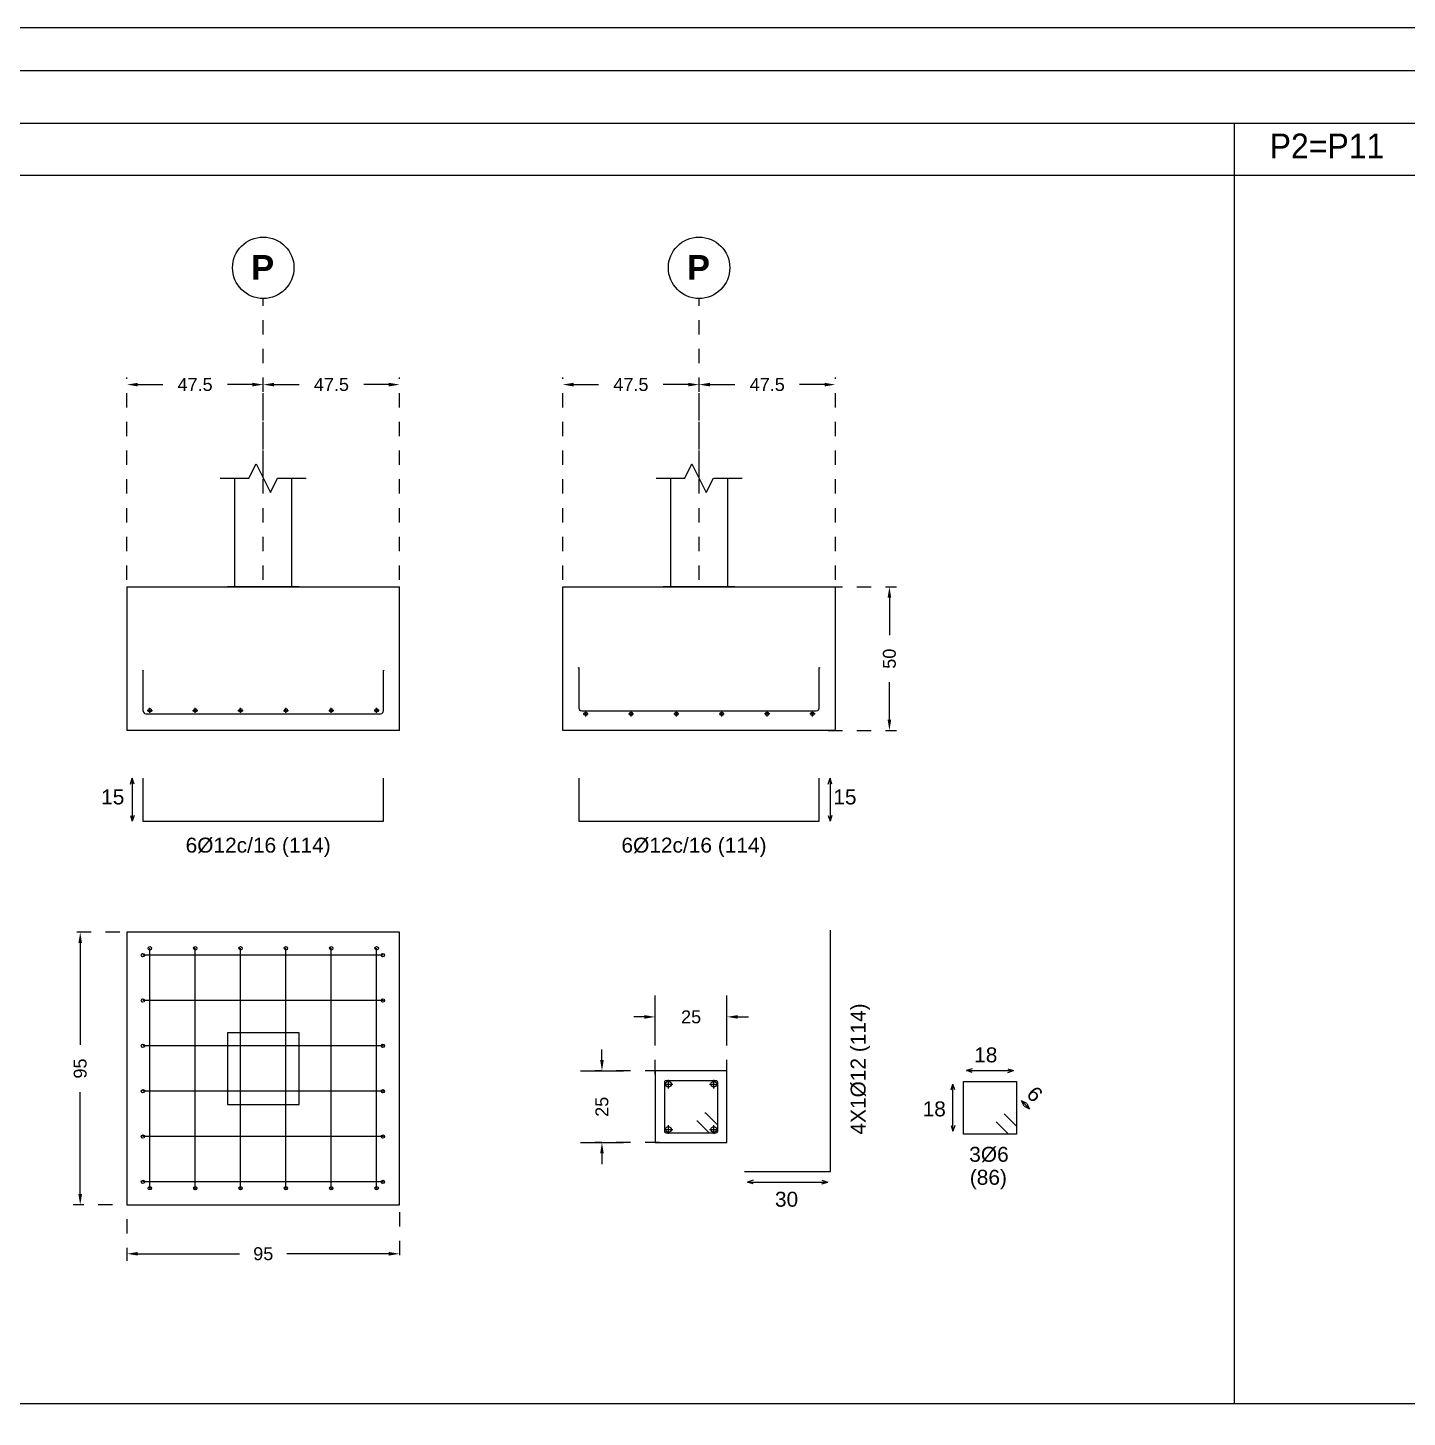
# Model space of a CAD drawing. Extents: x 2455 to 9764, y -806 to 181.
# Drawn here: x 4795.56 to 4805.17, y -488.29 to -478.61 of the extents above; entities that cross this region are included whole.
import ezdxf
from ezdxf.enums import TextEntityAlignment as Align

# ---------------------------------------------------------------- set-up
doc = ezdxf.new("R2010")
doc.units = 0
doc.header["$LTSCALE"] = 0.2
doc.header["$MEASUREMENT"] = 0
doc.linetypes.add('CYPE_PUNTO', pattern=[0.075, 0, -0.075])
doc.linetypes.add('PUNTOS2', pattern=[0.125, 0, -0.125])
for name, color, linetype in [('01_borde', 4, 'CONTINUOUS'), ('01_cajetín', 7, 'CONTINUOUS'), ('01_cotas', 4, 'CONTINUOUS'), ('01_MONO inst', 254, 'CONTINUOUS'), ('CIM_COTAS', 2, 'CONTINUOUS'), ('CIM_DIB_ARMADOS', 4, 'CONTINUOUS'), ('CIM_GEOMETRIA', 2, 'CONTINUOUS'), ('CYPECABECERA', 2, 'CONTINUOUS'), ('WL', 7, 'CONTINUOUS')]:
    doc.layers.add(name, color=color, linetype=linetype)
doc.layers.add('01_cartela', color=6, linetype='CONTINUOUS', plot=False)
doc.styles.add('Estilo1', font='swissel.ttf')
doc.styles.add('NIEVES2', font='sanss___.ttf')
doc.styles.add('NIEVES3', font='swisseb.ttf')
doc.styles.add('ROMANS', font='romans')
doc.dimstyles.new('DECIMAL-50', dxfattribs={"dimtxt": 0.08, "dimasz": 0.15, "dimexe": 0.05, "dimexo": 0.05, "dimgap": 0.09, "dimtad": 0, "dimzin": 0, "dimdsep": 46, "dimtxsty": 'ROMANS', "dimblk": 'DOTSMALL', "dimcen": 0.09, "dimclrt": 7, "dimadec": 0, "dimazin": 0, "dimtfac": 1.38, "dimtix": 1, "dimtofl": 0, "dimtmove": 2, "dimatfit": 3, "dimldrblk": 'OBLIQUE', "dimfxl": 1, "dimtolj": 1, "dimtzin": 0, "dimarcsym": 0})

# ---------------------------------------------------------------- blocks, each defined once
blk = doc.blocks.new('*D805')
at = {"layer": '01_cotas', "color": 0, "linetype": 'PUNTOS2', "lineweight": -2, "transparency": 16777216}
for p, q in [((4796.1999, -484.9143), (4795.8745, -484.9143)), ((4796.1499, -486.8143), (4795.8745, -486.8143))]:
    blk.add_line(p, q, dxfattribs=at)
at = {"layer": '01_cotas', "color": 0, "lineweight": -2, "transparency": 16777216}
for p, q in [((4795.9245, -484.9893), (4795.9245, -485.6992)), ((4795.9245, -486.7393), (4795.9245, -486.0294))]:
    blk.add_line(p, q, dxfattribs=at)
at = {"layer": '01_cotas', "color": 0, "transparency": 16777216}
for points in [[(4795.912, -484.9893), (4795.937, -484.9893), (4795.9245, -484.9143)], [(4795.912, -486.7393), (4795.937, -486.7393), (4795.9245, -486.8143)]]:
    blk.add_solid(points, dxfattribs=at)
at = {"layer": '01_cotas', "color": 5, "transparency": 16777216, "insert": (4795.9245, -485.8643), "char_height": 0.09, "attachment_point": 5, "rotation": 90, "style": 'Estilo1'}
blk.add_mtext('\\A1;95', dxfattribs=at)
blk = doc.blocks.new('*D806')
at = {"layer": '01_cotas', "color": 0, "linetype": 'PUNTOS2', "lineweight": -2, "transparency": 16777216}
for p, q in [((4796.2499, -486.9143), (4796.2499, -487.2048)), ((4798.1499, -486.8643), (4798.1499, -487.2048))]:
    blk.add_line(p, q, dxfattribs=at)
at = {"layer": '01_cotas', "color": 0, "lineweight": -2, "transparency": 16777216}
for p, q in [((4796.3249, -487.1548), (4797.0348, -487.1548)), ((4798.0749, -487.1548), (4797.365, -487.1548))]:
    blk.add_line(p, q, dxfattribs=at)
at = {"layer": '01_cotas', "color": 0, "transparency": 16777216}
for points in [[(4796.3249, -487.1423), (4796.3249, -487.1673), (4796.2499, -487.1548)], [(4798.0749, -487.1423), (4798.0749, -487.1673), (4798.1499, -487.1548)]]:
    blk.add_solid(points, dxfattribs=at)
at = {"layer": '01_cotas', "color": 5, "transparency": 16777216, "insert": (4797.1999, -487.1548), "char_height": 0.09, "width": 0.009147, "attachment_point": 5, "style": 'Estilo1'}
blk.add_mtext('\\A1;95', dxfattribs=at)
blk = doc.blocks.new('*D807')
at = {"layer": '01_cotas', "color": 0, "linetype": 'PUNTOS2', "lineweight": -2, "transparency": 16777216}
for p, q in [((4799.9315, -485.9045), (4799.9315, -485.4545)), ((4800.4315, -485.9045), (4800.4315, -485.4545))]:
    blk.add_line(p, q, dxfattribs=at)
at = {"layer": '01_cotas', "color": 0, "lineweight": -2, "transparency": 16777216}
for p, q in [((4799.8565, -485.5045), (4799.7815, -485.5045)), ((4800.5065, -485.5045), (4800.5815, -485.5045))]:
    blk.add_line(p, q, dxfattribs=at)
at = {"layer": '01_cotas', "color": 0, "transparency": 16777216}
for points in [[(4799.8565, -485.492), (4799.8565, -485.517), (4799.9315, -485.5045)], [(4800.5065, -485.492), (4800.5065, -485.517), (4800.4315, -485.5045)]]:
    blk.add_solid(points, dxfattribs=at)
at = {"layer": '01_cotas', "color": 5, "transparency": 16777216, "insert": (4800.1815, -485.5045), "char_height": 0.09, "attachment_point": 5, "style": 'Estilo1'}
blk.add_mtext('\\A1;25', dxfattribs=at)
blk = doc.blocks.new('*D808')
at = {"layer": '01_cotas', "color": 0, "lineweight": -2, "transparency": 16777216}
for p, q in [((4799.5602, -485.8055), (4799.5602, -485.7305)), ((4799.5602, -486.4555), (4799.5602, -486.5305))]:
    blk.add_line(p, q, dxfattribs=at)
at = {"layer": '01_cotas', "color": 0, "linetype": 'PUNTOS2', "lineweight": -2, "transparency": 16777216}
for p, q in [((4799.9602, -485.8805), (4799.5102, -485.8805)), ((4799.9602, -486.3805), (4799.5102, -486.3805))]:
    blk.add_line(p, q, dxfattribs=at)
at = {"layer": '01_cotas', "color": 0, "transparency": 16777216}
for points in [[(4799.5477, -485.8055), (4799.5727, -485.8055), (4799.5602, -485.8805)], [(4799.5477, -486.4555), (4799.5727, -486.4555), (4799.5602, -486.3805)]]:
    blk.add_solid(points, dxfattribs=at)
at = {"layer": '01_cotas', "color": 5, "transparency": 16777216, "insert": (4799.5602, -486.1305), "char_height": 0.09, "attachment_point": 5, "rotation": 90, "style": 'Estilo1'}
blk.add_mtext('\\A1;25', dxfattribs=at)
blk = doc.blocks.new('*D809')
at = {"layer": '01_cotas', "color": 0, "linetype": 'PUNTOS2', "lineweight": -2, "transparency": 16777216}
for p, q in [((4801.1369, -482.5087), (4801.6133, -482.5087)), ((4801.1369, -483.5087), (4801.6133, -483.5087))]:
    blk.add_line(p, q, dxfattribs=at)
at = {"layer": '01_cotas', "color": 0, "lineweight": -2, "transparency": 16777216}
for p, q in [((4801.5633, -482.5837), (4801.5633, -482.8441)), ((4801.5633, -483.4337), (4801.5633, -483.1732))]:
    blk.add_line(p, q, dxfattribs=at)
at = {"layer": '01_cotas', "color": 0, "transparency": 16777216}
for points in [[(4801.5508, -482.5837), (4801.5758, -482.5837), (4801.5633, -482.5087)], [(4801.5508, -483.4337), (4801.5758, -483.4337), (4801.5633, -483.5087)]]:
    blk.add_solid(points, dxfattribs=at)
at = {"layer": '01_cotas', "color": 5, "transparency": 16777216, "insert": (4801.5633, -483.0087), "char_height": 0.09, "attachment_point": 5, "rotation": 90, "style": 'Estilo1'}
blk.add_mtext('\\A1;50', dxfattribs=at)
blk = doc.blocks.new('*D810')
at = {"layer": '01_cotas', "color": 0, "linetype": 'PUNTOS2', "lineweight": -2, "transparency": 16777216}
for p, q in [((4796.2499, -482.4587), (4796.2499, -481.0489)), ((4797.1999, -482.4587), (4797.1999, -481.0489))]:
    blk.add_line(p, q, dxfattribs=at)
at = {"layer": '01_cotas', "color": 0, "lineweight": -2, "transparency": 16777216}
for p, q in [((4796.3249, -481.0989), (4796.4992, -481.0989)), ((4797.1249, -481.0989), (4796.9505, -481.0989))]:
    blk.add_line(p, q, dxfattribs=at)
at = {"layer": '01_cotas', "color": 0, "transparency": 16777216}
for points in [[(4796.3249, -481.0864), (4796.3249, -481.1114), (4796.2499, -481.0989)], [(4797.1249, -481.0864), (4797.1249, -481.1114), (4797.1999, -481.0989)]]:
    blk.add_solid(points, dxfattribs=at)
at = {"layer": '01_cotas', "color": 5, "transparency": 16777216, "insert": (4796.7249, -481.0989), "char_height": 0.09, "attachment_point": 5, "style": 'Estilo1'}
blk.add_mtext('\\A1;47.5', dxfattribs=at)
blk = doc.blocks.new('*D811')
at = {"layer": '01_cotas', "color": 0, "linetype": 'PUNTOS2', "lineweight": -2, "transparency": 16777216}
for p, q in [((4797.1999, -482.4587), (4797.1999, -481.0489)), ((4798.1499, -482.4587), (4798.1499, -481.0489))]:
    blk.add_line(p, q, dxfattribs=at)
at = {"layer": '01_cotas', "color": 0, "lineweight": -2, "transparency": 16777216}
for p, q in [((4797.2749, -481.0989), (4797.4492, -481.0989)), ((4798.0749, -481.0989), (4797.9005, -481.0989))]:
    blk.add_line(p, q, dxfattribs=at)
at = {"layer": '01_cotas', "color": 0, "transparency": 16777216}
for points in [[(4797.2749, -481.0864), (4797.2749, -481.1114), (4797.1999, -481.0989)], [(4798.0749, -481.0864), (4798.0749, -481.1114), (4798.1499, -481.0989)]]:
    blk.add_solid(points, dxfattribs=at)
at = {"layer": '01_cotas', "color": 5, "transparency": 16777216, "insert": (4797.6749, -481.0989), "char_height": 0.09, "attachment_point": 5, "style": 'Estilo1'}
blk.add_mtext('\\A1;47.5', dxfattribs=at)
blk = doc.blocks.new('*D812')
at = {"layer": '01_cotas', "color": 0, "linetype": 'PUNTOS2', "lineweight": -2, "transparency": 16777216}
for p, q in [((4799.2869, -482.4587), (4799.2869, -481.0489)), ((4800.2369, -482.4587), (4800.2369, -481.0489))]:
    blk.add_line(p, q, dxfattribs=at)
at = {"layer": '01_cotas', "color": 0, "lineweight": -2, "transparency": 16777216}
for p, q in [((4799.3619, -481.0989), (4799.5362, -481.0989)), ((4800.1619, -481.0989), (4799.9875, -481.0989))]:
    blk.add_line(p, q, dxfattribs=at)
at = {"layer": '01_cotas', "color": 0, "transparency": 16777216}
for points in [[(4799.3619, -481.0864), (4799.3619, -481.1114), (4799.2869, -481.0989)], [(4800.1619, -481.0864), (4800.1619, -481.1114), (4800.2369, -481.0989)]]:
    blk.add_solid(points, dxfattribs=at)
at = {"layer": '01_cotas', "color": 5, "transparency": 16777216, "insert": (4799.7619, -481.0989), "char_height": 0.09, "attachment_point": 5, "style": 'Estilo1'}
blk.add_mtext('\\A1;47.5', dxfattribs=at)
blk = doc.blocks.new('*D813')
at = {"layer": '01_cotas', "color": 0, "linetype": 'PUNTOS2', "lineweight": -2, "transparency": 16777216}
for p, q in [((4800.2369, -482.4587), (4800.2369, -481.0489)), ((4801.1869, -482.4587), (4801.1869, -481.0489))]:
    blk.add_line(p, q, dxfattribs=at)
at = {"layer": '01_cotas', "color": 0, "lineweight": -2, "transparency": 16777216}
for p, q in [((4800.3119, -481.0989), (4800.4862, -481.0989)), ((4801.1119, -481.0989), (4800.9375, -481.0989))]:
    blk.add_line(p, q, dxfattribs=at)
at = {"layer": '01_cotas', "color": 0, "transparency": 16777216}
for points in [[(4800.3119, -481.0864), (4800.3119, -481.1114), (4800.2369, -481.0989)], [(4801.1119, -481.0864), (4801.1119, -481.1114), (4801.1869, -481.0989)]]:
    blk.add_solid(points, dxfattribs=at)
at = {"layer": '01_cotas', "color": 5, "transparency": 16777216, "insert": (4800.7119, -481.0989), "char_height": 0.09, "attachment_point": 5, "style": 'Estilo1'}
blk.add_mtext('\\A1;47.5', dxfattribs=at)

msp = doc.modelspace()

# ---------------------------------------------------------------- hatches: boundary and pattern name
at = {"layer": 'CIM_DIB_ARMADOS'}
h = msp.add_hatch(color=256, dxfattribs=at)
edge = h.paths.add_edge_path()
edge.add_arc((4799.3989, -483.0727), 0.0016, 0, 360)
h = msp.add_hatch(color=256, dxfattribs=at)
edge = h.paths.add_edge_path()
edge.add_arc((4801.0749, -483.0727), 0.0016, 0, 360)
h = msp.add_hatch(color=256, dxfattribs=at)
edge = h.paths.add_edge_path()
edge.add_arc((4796.3619, -483.0927), 0.0016, 0, 360)
h = msp.add_hatch(color=256, dxfattribs=at)
edge = h.paths.add_edge_path()
edge.add_arc((4798.0379, -483.0927), 0.0016, 0, 360)
h = msp.add_hatch(color=256, dxfattribs=at)
edge = h.paths.add_edge_path()
edge.add_arc((4798.0339, -485.0743), 0.0016, 0, 360)
h = msp.add_hatch(color=256, dxfattribs=at)
edge = h.paths.add_edge_path()
edge.add_arc((4798.0339, -485.3903), 0.0016, 0, 360)
h = msp.add_hatch(color=256, dxfattribs=at)
edge = h.paths.add_edge_path()
edge.add_arc((4798.0339, -485.7063), 0.0016, 0, 360)
h = msp.add_hatch(color=256, dxfattribs=at)
edge = h.paths.add_edge_path()
edge.add_arc((4798.0339, -486.0223), 0.0016, 0, 360)
h = msp.add_hatch(color=256, dxfattribs=at)
edge = h.paths.add_edge_path()
edge.add_arc((4800.2806, -486.1737), 0.0016, 0, 360)
h = msp.add_hatch(color=256, dxfattribs=at)
edge = h.paths.add_edge_path()
edge.add_arc((4800.2246, -486.2297), 0.0016, 0, 360)
h = msp.add_hatch(color=256, dxfattribs=at)
edge = h.paths.add_edge_path()
edge.add_arc((4798.0339, -486.3383), 0.0016, 0, 360)
h = msp.add_hatch(color=256, dxfattribs=at)
edge = h.paths.add_edge_path()
edge.add_arc((4798.0339, -486.6543), 0.0016, 0, 360)
h = msp.add_hatch(color=256, dxfattribs=at)
edge = h.paths.add_edge_path()
edge.add_arc((4796.4099, -486.6983), 0.0016, 0, 360)
h = msp.add_hatch(color=256, dxfattribs=at)
edge = h.paths.add_edge_path()
edge.add_arc((4796.7259, -486.6983), 0.0016, 0, 360)
h = msp.add_hatch(color=256, dxfattribs=at)
edge = h.paths.add_edge_path()
edge.add_arc((4797.0419, -486.6983), 0.0016, 0, 360)
h = msp.add_hatch(color=256, dxfattribs=at)
edge = h.paths.add_edge_path()
edge.add_arc((4797.3579, -486.6983), 0.0016, 0, 360)
h = msp.add_hatch(color=256, dxfattribs=at)
edge = h.paths.add_edge_path()
edge.add_arc((4797.6739, -486.6983), 0.0016, 0, 360)
h = msp.add_hatch(color=256, dxfattribs=at)
edge = h.paths.add_edge_path()
edge.add_arc((4797.9899, -486.6983), 0.0016, 0, 360)

# ---------------------------------------------------------------- linework, layer by layer
at = {"layer": '01_cartela', "color": 3}
msp.add_lwpolyline([(4783.1682, -478.6127), (4783.1682, -500.1478), (4813.8062, -500.1478), (4813.8062, -478.6127)], close=True, dxfattribs=at)
at = {"layer": '01_cotas', "color": 4}
for p, q in [((4799.9315, -485.6545), (4799.9315, -485.3545)), ((4799.4102, -486.3805), (4799.7102, -486.3805))]:
    msp.add_line(p, q, dxfattribs=at)
at = {"layer": '01_cotas'}
for p, q in [((4800.4315, -485.6545), (4800.4315, -485.3545)), ((4799.4102, -485.8805), (4799.7102, -485.8805))]:
    msp.add_line(p, q, dxfattribs=at)
at = {"layer": '01_MONO inst', "color": 5}
for p, q in [((4783.4682, -479.2767), (4813.5062, -479.2767)), ((4803.9651, -479.2767), (4803.9651, -488.1987)), ((4783.4682, -479.6407), (4813.5062, -479.6407))]:
    msp.add_line(p, q, dxfattribs=at)
at = {"layer": 'CIM_COTAS', "linetype": 'CYPE_PUNTO'}
for p, q in [((4797.1999, -481.7499), (4797.1999, -480.4989)), ((4800.2369, -481.7499), (4800.2369, -480.4989))]:
    msp.add_line(p, q, dxfattribs=at)
at = {"layer": 'CIM_COTAS'}
for p, q in [((4796.2744, -483.8819), (4796.2869, -483.8419)), ((4796.2994, -483.8819), (4796.2869, -483.8419)), ((4796.2869, -483.8419), (4796.2869, -484.1415)), ((4801.1374, -483.8819), (4801.1499, -483.8419)), ((4801.1624, -483.8819), (4801.1499, -483.8419)), ((4801.1499, -483.8419), (4801.1499, -484.1415)), ((4796.2744, -484.1015), (4796.2869, -484.1415)), ((4796.2994, -484.1015), (4796.2869, -484.1415)), ((4801.1374, -484.1015), (4801.1499, -484.1415)), ((4801.1624, -484.1015), (4801.1499, -484.1415)), ((4802.1407, -485.866), (4802.1007, -485.8785)), ((4802.1407, -485.891), (4802.1007, -485.8785)), ((4802.1007, -485.8785), (4802.4283, -485.8785)), ((4802.3883, -485.866), (4802.4283, -485.8785)), ((4802.3883, -485.891), (4802.4283, -485.8785)), ((4801.993, -486.0137), (4802.0055, -485.9737)), ((4802.018, -486.0137), (4802.0055, -485.9737)), ((4802.0055, -486.3013), (4802.0055, -485.9737)), ((4802.5034, -486.126), (4802.484, -486.0889)), ((4802.5211, -486.1083), (4802.484, -486.0889)), ((4802.484, -486.0889), (4802.5402, -486.1452)), ((4802.5031, -486.1257), (4802.5402, -486.1452)), ((4802.5208, -486.108), (4802.5402, -486.1452)), ((4801.993, -486.2613), (4802.0055, -486.3013)), ((4802.018, -486.2613), (4802.0055, -486.3013)), ((4800.6137, -486.643), (4800.5737, -486.6555)), ((4800.6137, -486.668), (4800.5737, -486.6555)), ((4800.5737, -486.6555), (4801.1333, -486.6555)), ((4801.0933, -486.643), (4801.1333, -486.6555)), ((4801.0933, -486.668), (4801.1333, -486.6555))]:
    msp.add_line(p, q, dxfattribs=at)
at = {"layer": 'CIM_DIB_ARMADOS'}
for p, q in [((4796.4099, -483.3867), (4796.4099, -483.3507)), ((4796.7259, -483.3867), (4796.7259, -483.3507)), ((4797.0419, -483.3867), (4797.0419, -483.3507)), ((4797.3579, -483.3867), (4797.3579, -483.3507)), ((4797.6739, -483.3867), (4797.6739, -483.3507)), ((4797.9899, -483.3867), (4797.9899, -483.3507)), ((4796.3919, -483.3687), (4796.4279, -483.3687)), ((4796.7079, -483.3687), (4796.7439, -483.3687)), ((4797.0239, -483.3687), (4797.0599, -483.3687)), ((4797.3399, -483.3687), (4797.3759, -483.3687)), ((4797.6559, -483.3687), (4797.6919, -483.3687)), ((4798.0079, -483.3687), (4797.9719, -483.3687)), ((4799.4289, -483.3927), (4799.4649, -483.3927)), ((4799.4469, -483.4107), (4799.4469, -483.3747)), ((4799.7449, -483.3927), (4799.7809, -483.3927)), ((4799.7629, -483.4107), (4799.7629, -483.3747)), ((4800.0609, -483.3927), (4800.0969, -483.3927)), ((4800.0789, -483.4107), (4800.0789, -483.3747)), ((4800.3769, -483.3927), (4800.4129, -483.3927)), ((4800.3949, -483.4107), (4800.3949, -483.3747)), ((4800.7289, -483.3927), (4800.6929, -483.3927)), ((4800.7109, -483.4107), (4800.7109, -483.3747)), ((4801.0449, -483.3927), (4801.0089, -483.3927)), ((4801.0269, -483.4107), (4801.0269, -483.3747)), ((4799.9935, -485.9725), (4800.0535, -485.9725)), ((4799.9935, -485.9725), (4800.0535, -485.9725)), ((4800.0235, -486.0025), (4800.0235, -485.9425)), ((4800.0235, -486.0025), (4800.0235, -485.9425)), ((4800.3095, -485.9725), (4800.3695, -485.9725)), ((4800.3095, -485.9725), (4800.3695, -485.9725)), ((4800.3395, -486.0025), (4800.3395, -485.9425)), ((4800.3395, -486.0025), (4800.3395, -485.9425)), ((4800.0235, -486.3185), (4800.0235, -486.2585)), ((4800.0235, -486.3185), (4800.0235, -486.2585)), ((4800.3395, -486.3185), (4800.3395, -486.2585)), ((4800.3395, -486.3185), (4800.3395, -486.2585)), ((4799.9935, -486.2885), (4800.0535, -486.2885)), ((4799.9935, -486.2885), (4800.0535, -486.2885)), ((4800.3095, -486.2885), (4800.3695, -486.2885)), ((4800.3095, -486.2885), (4800.3695, -486.2885))]:
    msp.add_line(p, q, dxfattribs=at)
for points in [[(4799.3989, -483.0727), (4799.3989, -483.3507), (4799.4018, -483.3617), (4799.4099, -483.3697), (4799.4209, -483.3727), (4801.0529, -483.3727), (4801.0639, -483.3697), (4801.0719, -483.3617), (4801.0749, -483.3507), (4801.0749, -483.0727)], [(4796.3619, -483.0927), (4796.3619, -483.3707), (4796.3648, -483.3817), (4796.3729, -483.3897), (4796.3839, -483.3927), (4798.0159, -483.3927), (4798.0269, -483.3897), (4798.0349, -483.3817), (4798.0379, -483.3707), (4798.0379, -483.0927)], [(4796.3619, -483.8417), (4796.3619, -484.1417), (4798.0379, -484.1417), (4798.0379, -483.8417)], [(4799.3989, -483.8417), (4799.3989, -484.1417), (4801.0749, -484.1417), (4801.0749, -483.8417)], [(4800.5535, -486.5805), (4801.1535, -486.5805), (4801.1535, -484.9005)], [(4798.0339, -485.0743), (4798.0315, -485.0743), (4798.0249, -485.0743), (4798.0159, -485.0743), (4796.3899, -485.0743), (4796.3709, -485.0743), (4796.3643, -485.0743), (4796.3619, -485.0743)], [(4796.4099, -486.6983), (4796.4099, -486.6959), (4796.4099, -486.6893), (4796.4099, -486.6803), (4796.4099, -485.0543), (4796.4099, -485.0353), (4796.4099, -485.0287), (4796.4099, -485.0263)], [(4796.7259, -486.6983), (4796.7259, -486.6959), (4796.7259, -486.6893), (4796.7259, -486.6803), (4796.7259, -485.0543), (4796.7259, -485.0353), (4796.7259, -485.0287), (4796.7259, -485.0263)], [(4797.0419, -486.6983), (4797.0419, -486.6959), (4797.0419, -486.6893), (4797.0419, -486.6803), (4797.0419, -485.0543), (4797.0419, -485.0353), (4797.0419, -485.0287), (4797.0419, -485.0263)], [(4797.3579, -486.6983), (4797.3579, -486.6959), (4797.3579, -486.6893), (4797.3579, -486.6803), (4797.3579, -485.0543), (4797.3579, -485.0353), (4797.3579, -485.0287), (4797.3579, -485.0263)], [(4797.6739, -486.6983), (4797.6739, -486.6959), (4797.6739, -486.6893), (4797.6739, -486.6803), (4797.6739, -485.0543), (4797.6739, -485.0353), (4797.6739, -485.0287), (4797.6739, -485.0263)], [(4797.9899, -486.6983), (4797.9899, -486.6959), (4797.9899, -486.6893), (4797.9899, -486.6803), (4797.9899, -485.0543), (4797.9899, -485.0353), (4797.9899, -485.0287), (4797.9899, -485.0263)], [(4798.0339, -485.3903), (4798.0315, -485.3903), (4798.0249, -485.3903), (4798.0159, -485.3903), (4796.3899, -485.3903), (4796.3709, -485.3903), (4796.3643, -485.3903), (4796.3619, -485.3903)], [(4798.0339, -485.7063), (4798.0315, -485.7063), (4798.0249, -485.7063), (4798.0159, -485.7063), (4796.3899, -485.7063), (4796.3709, -485.7063), (4796.3643, -485.7063), (4796.3619, -485.7063)], [(4800.2806, -486.1737), (4800.3619, -486.255), (4800.3645, -486.2589), (4800.3655, -486.2635), (4800.3655, -486.3025), (4800.3639, -486.3085), (4800.3595, -486.3129), (4800.3535, -486.3145), (4800.0095, -486.3145), (4800.0035, -486.3129), (4799.9991, -486.3085), (4799.9975, -486.3025), (4799.9975, -485.9585), (4799.9991, -485.9525), (4800.0035, -485.9481), (4800.0095, -485.9465), (4800.3535, -485.9465), (4800.3595, -485.9481), (4800.3639, -485.9525), (4800.3655, -485.9585), (4800.3655, -486.3025), (4800.3639, -486.3085), (4800.3595, -486.3129), (4800.3535, -486.3145), (4800.3144, -486.3145), (4800.3098, -486.3136), (4800.306, -486.311), (4800.2246, -486.2297)], [(4802.3636, -486.1807), (4802.4485, -486.2655), (4802.4485, -486.3215), (4802.0805, -486.3215), (4802.0805, -485.9535), (4802.4485, -485.9535), (4802.4485, -486.3215), (4802.3925, -486.3215), (4802.3076, -486.2367)], [(4798.0339, -486.0223), (4798.0315, -486.0223), (4798.0249, -486.0223), (4798.0159, -486.0223), (4796.3899, -486.0223), (4796.3709, -486.0223), (4796.3643, -486.0223), (4796.3619, -486.0223)], [(4798.0339, -486.3383), (4798.0315, -486.3383), (4798.0249, -486.3383), (4798.0159, -486.3383), (4796.3899, -486.3383), (4796.3709, -486.3383), (4796.3643, -486.3383), (4796.3619, -486.3383)], [(4798.0339, -486.6543), (4798.0315, -486.6543), (4798.0249, -486.6543), (4798.0159, -486.6543), (4796.3899, -486.6543), (4796.3709, -486.6543), (4796.3643, -486.6543), (4796.3619, -486.6543)]]:
    msp.add_lwpolyline(points, dxfattribs=at)
for centre, radius in [((4799.3989, -483.0727), 0.0016), ((4801.0749, -483.0727), 0.0016), ((4796.3619, -483.0927), 0.0016), ((4798.0379, -483.0927), 0.0016), ((4796.4099, -483.3687), 0.012), ((4796.7259, -483.3687), 0.012), ((4797.0419, -483.3687), 0.012), ((4797.3579, -483.3687), 0.012), ((4797.6739, -483.3687), 0.012), ((4797.9899, -483.3687), 0.012), ((4799.4469, -483.3927), 0.012), ((4799.7629, -483.3927), 0.012), ((4800.0789, -483.3927), 0.012), ((4800.3949, -483.3927), 0.012), ((4800.7109, -483.3927), 0.012), ((4801.0269, -483.3927), 0.012), ((4796.3619, -485.0743), 0.012), ((4796.4099, -485.0263), 0.012), ((4796.7259, -485.0263), 0.012), ((4797.0419, -485.0263), 0.012), ((4797.3579, -485.0263), 0.012), ((4797.6739, -485.0263), 0.012), ((4797.9899, -485.0263), 0.012), ((4798.0339, -485.0743), 0.012), ((4798.0339, -485.0743), 0.0016), ((4796.3619, -485.3903), 0.012), ((4798.0339, -485.3903), 0.012), ((4798.0339, -485.3903), 0.0016), ((4796.3619, -485.7063), 0.012), ((4798.0339, -485.7063), 0.012), ((4798.0339, -485.7063), 0.0016), ((4800.0235, -485.9725), 0.02), ((4800.0235, -485.9725), 0.02), ((4800.3395, -485.9725), 0.02), ((4800.3395, -485.9725), 0.02), ((4796.3619, -486.0223), 0.012), ((4798.0339, -486.0223), 0.012), ((4798.0339, -486.0223), 0.0016), ((4800.2806, -486.1737), 0.0016), ((4800.0235, -486.2885), 0.02), ((4800.0235, -486.2885), 0.02), ((4800.2246, -486.2297), 0.0016), ((4800.3395, -486.2885), 0.02), ((4800.3395, -486.2885), 0.02), ((4796.3619, -486.3383), 0.012), ((4798.0339, -486.3383), 0.012), ((4798.0339, -486.3383), 0.0016), ((4796.3619, -486.6543), 0.012), ((4798.0339, -486.6543), 0.012), ((4798.0339, -486.6543), 0.0016), ((4796.4099, -486.6983), 0.012), ((4796.4099, -486.6983), 0.0016), ((4796.7259, -486.6983), 0.012), ((4796.7259, -486.6983), 0.0016), ((4797.0419, -486.6983), 0.012), ((4797.0419, -486.6983), 0.0016), ((4797.3579, -486.6983), 0.012), ((4797.3579, -486.6983), 0.0016), ((4797.6739, -486.6983), 0.012), ((4797.6739, -486.6983), 0.0016), ((4797.9899, -486.6983), 0.012), ((4797.9899, -486.6983), 0.0016)]:
    msp.add_circle(centre, radius, dxfattribs=at)
at = {"layer": 'CIM_GEOMETRIA'}
for p, q in [((4796.9999, -481.7499), (4796.9999, -482.5087)), ((4797.3999, -482.5087), (4797.3999, -481.7499)), ((4800.0369, -481.7499), (4800.0369, -482.5087)), ((4800.4369, -482.5087), (4800.4369, -481.7499)), ((4796.2499, -482.5087), (4798.1499, -482.5087)), ((4796.2499, -482.5087), (4796.2499, -483.5087)), ((4797.4499, -482.5087), (4796.9499, -482.5087)), ((4798.1499, -483.5087), (4798.1499, -482.5087)), ((4799.2869, -482.5087), (4801.1869, -482.5087)), ((4799.2869, -483.5087), (4799.2869, -482.5087)), ((4800.4869, -482.5087), (4799.9869, -482.5087)), ((4801.1869, -483.5087), (4801.1869, -482.5087)), ((4798.1499, -483.5087), (4796.2499, -483.5087)), ((4801.1869, -483.5087), (4799.2869, -483.5087)), ((4801.1869, -483.5087), (4799.2869, -483.5087))]:
    msp.add_line(p, q, dxfattribs=at)
for points in [[(4796.8999, -481.7499), (4797.0999, -481.7499), (4797.1499, -481.6499), (4797.2499, -481.8499), (4797.2999, -481.7499), (4797.4999, -481.7499)], [(4799.9369, -481.7499), (4800.1369, -481.7499), (4800.1869, -481.6499), (4800.2869, -481.8499), (4800.3369, -481.7499), (4800.5369, -481.7499)]]:
    msp.add_lwpolyline(points, dxfattribs=at)
for points in [[(4796.2499, -486.8143), (4798.1499, -486.8143), (4798.1499, -484.9143), (4796.2499, -484.9143), (4796.2499, -486.8143)], [(4796.9499, -486.1143), (4797.4499, -486.1143), (4797.4499, -485.6143), (4796.9499, -485.6143), (4796.9499, -486.1143)], [(4799.9315, -486.3805), (4800.4315, -486.3805), (4800.4315, -485.8805), (4799.9315, -485.8805), (4799.9315, -486.3805)]]:
    msp.add_lwpolyline(points, close=True, dxfattribs=at)
at = {"layer": 'CYPECABECERA', "color": 7, "linetype": 'Continuous'}
msp.add_line((4813.5062, -478.9127), (4783.4682, -478.9127), dxfattribs=at)
msp.add_lwpolyline([(4783.4682, -478.9127), (4783.4682, -488.1987), (4813.5062, -488.1987), (4813.5062, -478.9127)], dxfattribs=at)
at = {"layer": 'WL', "color": 5, "linetype": 'Continuous'}
for centre in [(4797.1999, -480.2849), (4800.2369, -480.2849)]:
    msp.add_circle(centre, 0.214, dxfattribs=at)

# ---------------------------------------------------------------- texts
at = {"layer": '01_borde', "color": 1, "ltscale": 0.01, "style": 'NIEVES2', "width": 0.926386}
msp.add_text('P2=P11', height=0.17222, dxfattribs=at).set_placement((4804.2128, -479.5217))
at = {"layer": '01_borde', "color": 1, "ltscale": 0.01, "style": 'NIEVES3'}
for p in [(4797.1155, -480.3685), (4800.1525, -480.3685)]:
    msp.add_text('P', height=0.1722, dxfattribs=at).set_placement(p)
at = {"layer": '01_cajetín', "color": 5, "style": 'Estilo1'}
for s, height, p in [('15', 0.10417, (4796.0702, -484.0551)), ('15', 0.10417, (4801.1721, -484.0551)), ('6%%C12c/16 (114)', 0.104167, (4796.6589, -484.3911)), ('6%%C12c/16 (114)', 0.104167, (4799.6959, -484.3911)), ('18', 0.10417, (4802.1539, -485.8522)), ('18', 0.10417, (4801.7945, -486.2286)), ('3%%c6', 0.10417, (4802.1195, -486.5452)), ('(86)', 0.10417, (4802.1235, -486.7053)), ('30', 0.10417, (4800.7655, -486.8581))]:
    msp.add_text(s, height=height, dxfattribs=at).set_placement(p, align=Align.BOTTOM_LEFT)
for s, height, rotation, p in [('4X1%%C12 (114)', 0.104167, 90, (4801.4285, -486.3244)), ('6', 0.1042, 315, (4802.4889, -486.0726))]:
    msp.add_text(s, height=height, rotation=rotation, dxfattribs=at).set_placement(p, align=Align.BOTTOM_LEFT)

# ---------------------------------------------------------------- dimensions: what is measured, and where the dimension line sits
at = {"layer": '01_cotas', "color": 4}
for base, p1, p2, text, picture, middle in [((4797.1999, -481.0989), (4796.2499, -482.5087), (4797.1999, -482.5087), '47.5', '*D810', (4796.7249, -481.0989)), ((4798.1499, -481.0989), (4797.1999, -482.5087), (4798.1499, -482.5087), '47.5', '*D811', (4797.6749, -481.0989)), ((4800.2369, -481.0989), (4799.2869, -482.5087), (4800.2369, -482.5087), '47.5', '*D812', (4799.7619, -481.0989)), ((4801.1869, -481.0989), (4800.2369, -482.5087), (4801.1869, -482.5087), '47.5', '*D813', (4800.7119, -481.0989)), ((4798.1499, -487.1548), (4796.2499, -486.8643), (4798.1499, -486.8143), '95', '*D806', (4797.1999, -487.1548))]:
    dim = msp.add_linear_dim(base=base, p1=p1, p2=p2, text=text, dimstyle='DECIMAL-50', override={"dimtxt": 0.09, "dimasz": 0.075, "dimtxsty": 'Estilo1', "dimsah": 1, "dimclrt": 5, "dimfxl": 0.09, "dimarcsym": 2}, dxfattribs=at)
    dim.commit()
    dim.dimension.update_dxf_attribs({"geometry": picture, "text_midpoint": middle})
for base, p1, p2, text, picture, middle in [((4801.5633, -483.5087), (4801.0869, -482.5087), (4801.0869, -483.5087), '50', '*D809', (4801.5633, -483.0087)), ((4795.9245, -486.8143), (4796.2499, -484.9143), (4796.1999, -486.8143), '95', '*D805', (4795.9245, -485.8643))]:
    dim = msp.add_linear_dim(base=base, p1=p1, p2=p2, angle=90, text=text, dimstyle='DECIMAL-50', override={"dimtxt": 0.09, "dimasz": 0.075, "dimtxsty": 'Estilo1', "dimsah": 1, "dimclrt": 5, "dimfxl": 0.09, "dimarcsym": 2}, dxfattribs=at)
    dim.commit()
    dim.dimension.update_dxf_attribs({"geometry": picture, "text_midpoint": middle})
for p1, p2, picture, middle in [((4799.9315, -485.9545), (4800.4315, -485.9545), '*D807', (4800.1815, -485.5045)), ((4800.0102, -486.3805), (4800.0102, -485.8805), '*D808', (4799.5602, -486.1305))]:
    dim = msp.add_aligned_dim(p1=p1, p2=p2, distance=0.45, text='25', dimstyle='DECIMAL-50', override={"dimtxt": 0.09, "dimasz": 0.075, "dimtxsty": 'Estilo1', "dimsah": 1, "dimclrt": 5, "dimfxl": 0.09, "dimarcsym": 2}, dxfattribs=at)
    dim.commit()
    dim.dimension.update_dxf_attribs({"geometry": picture, "text_midpoint": middle})

doc.saveas('drawing.dxf')
